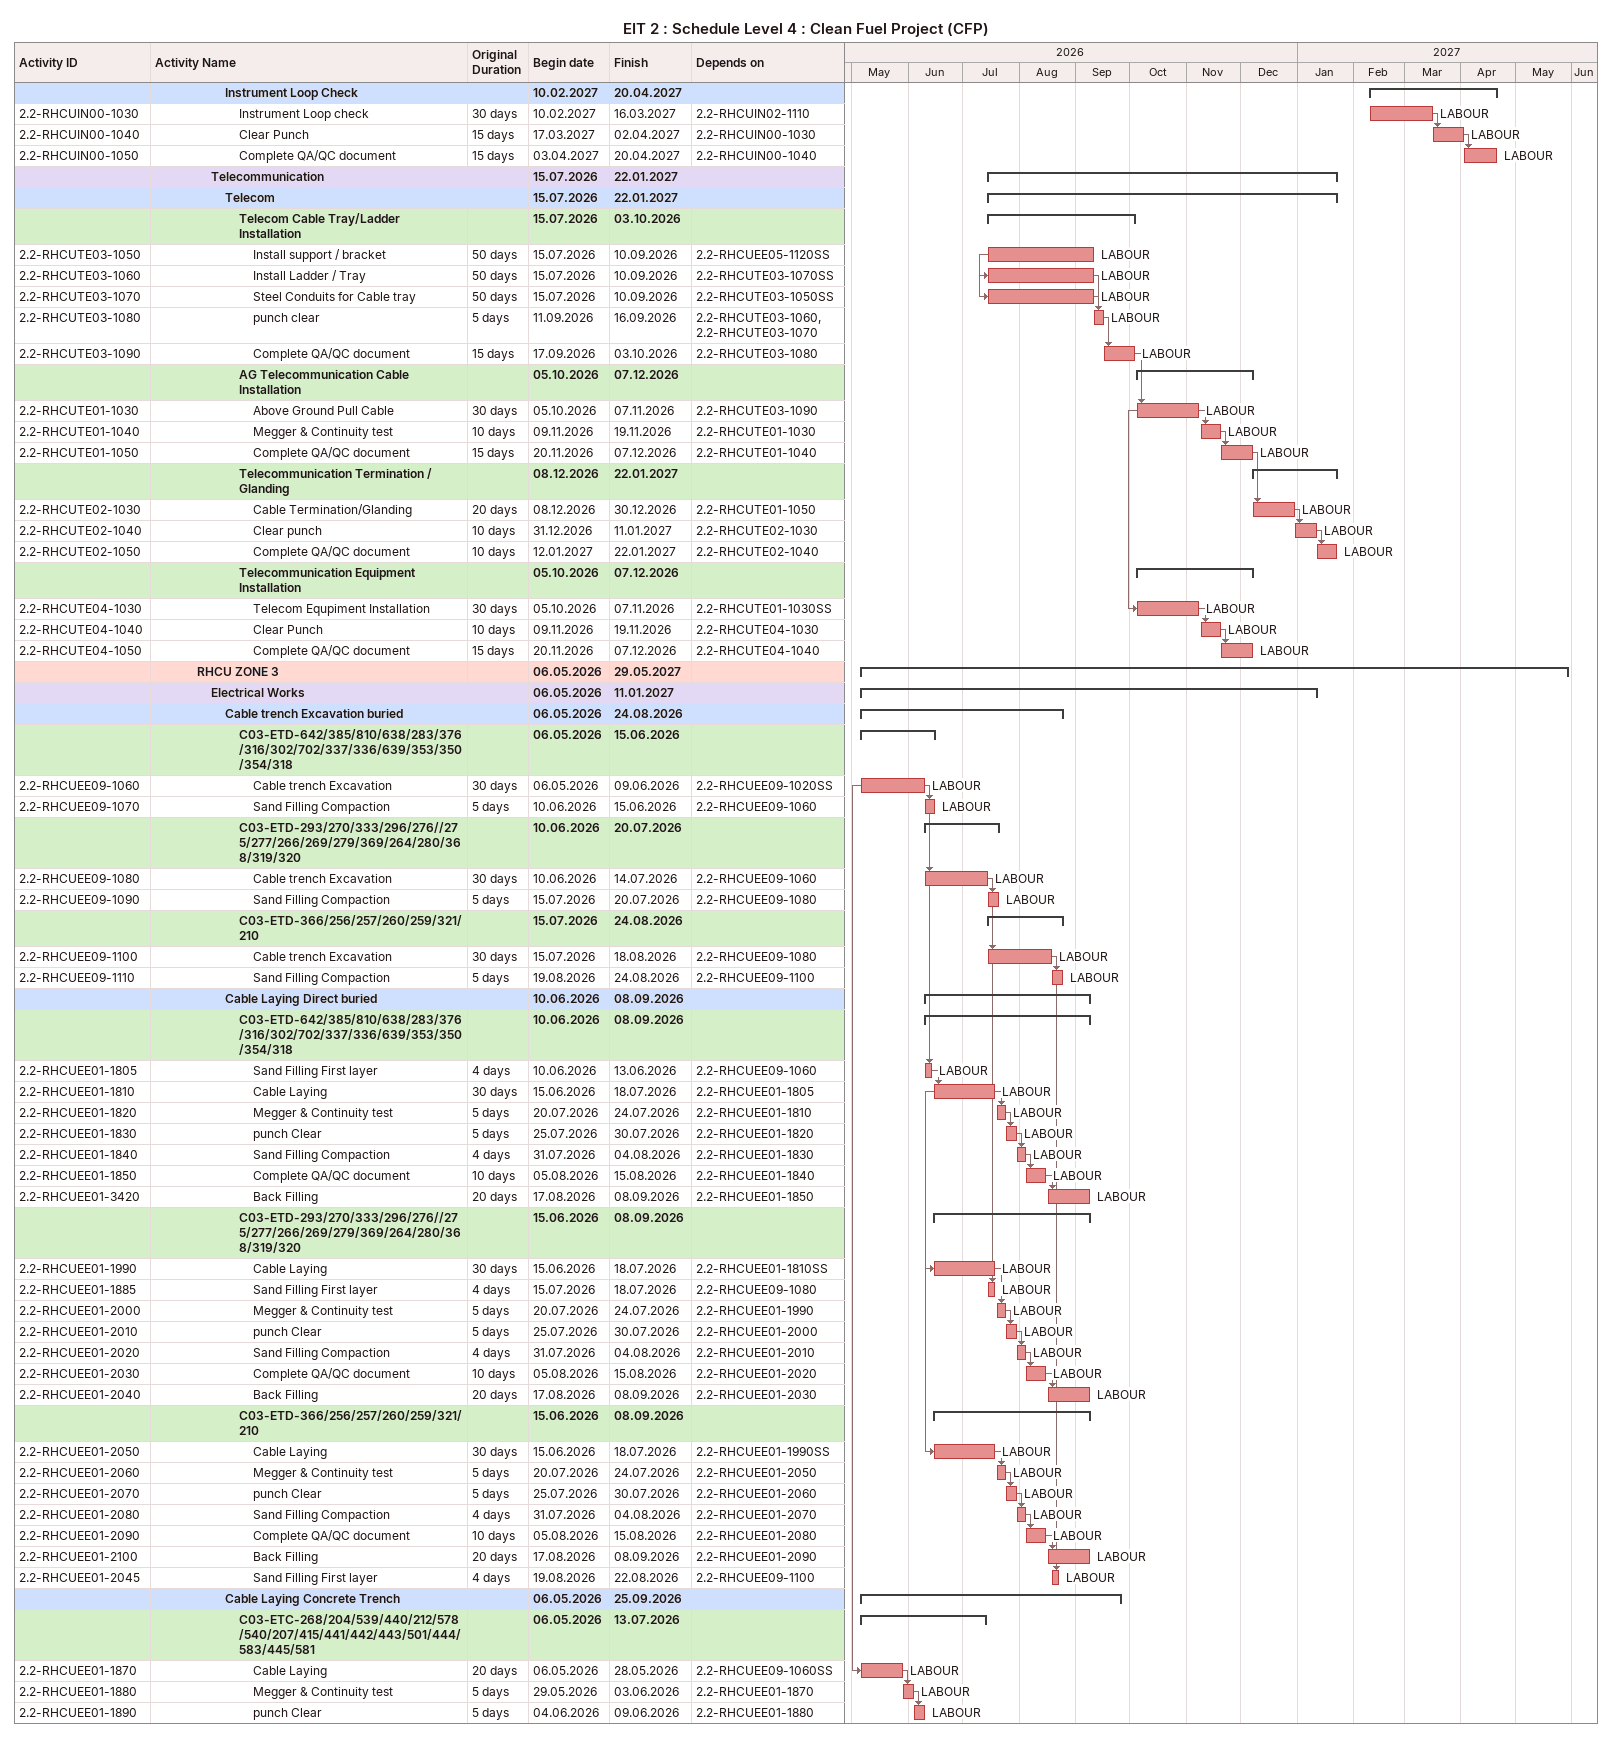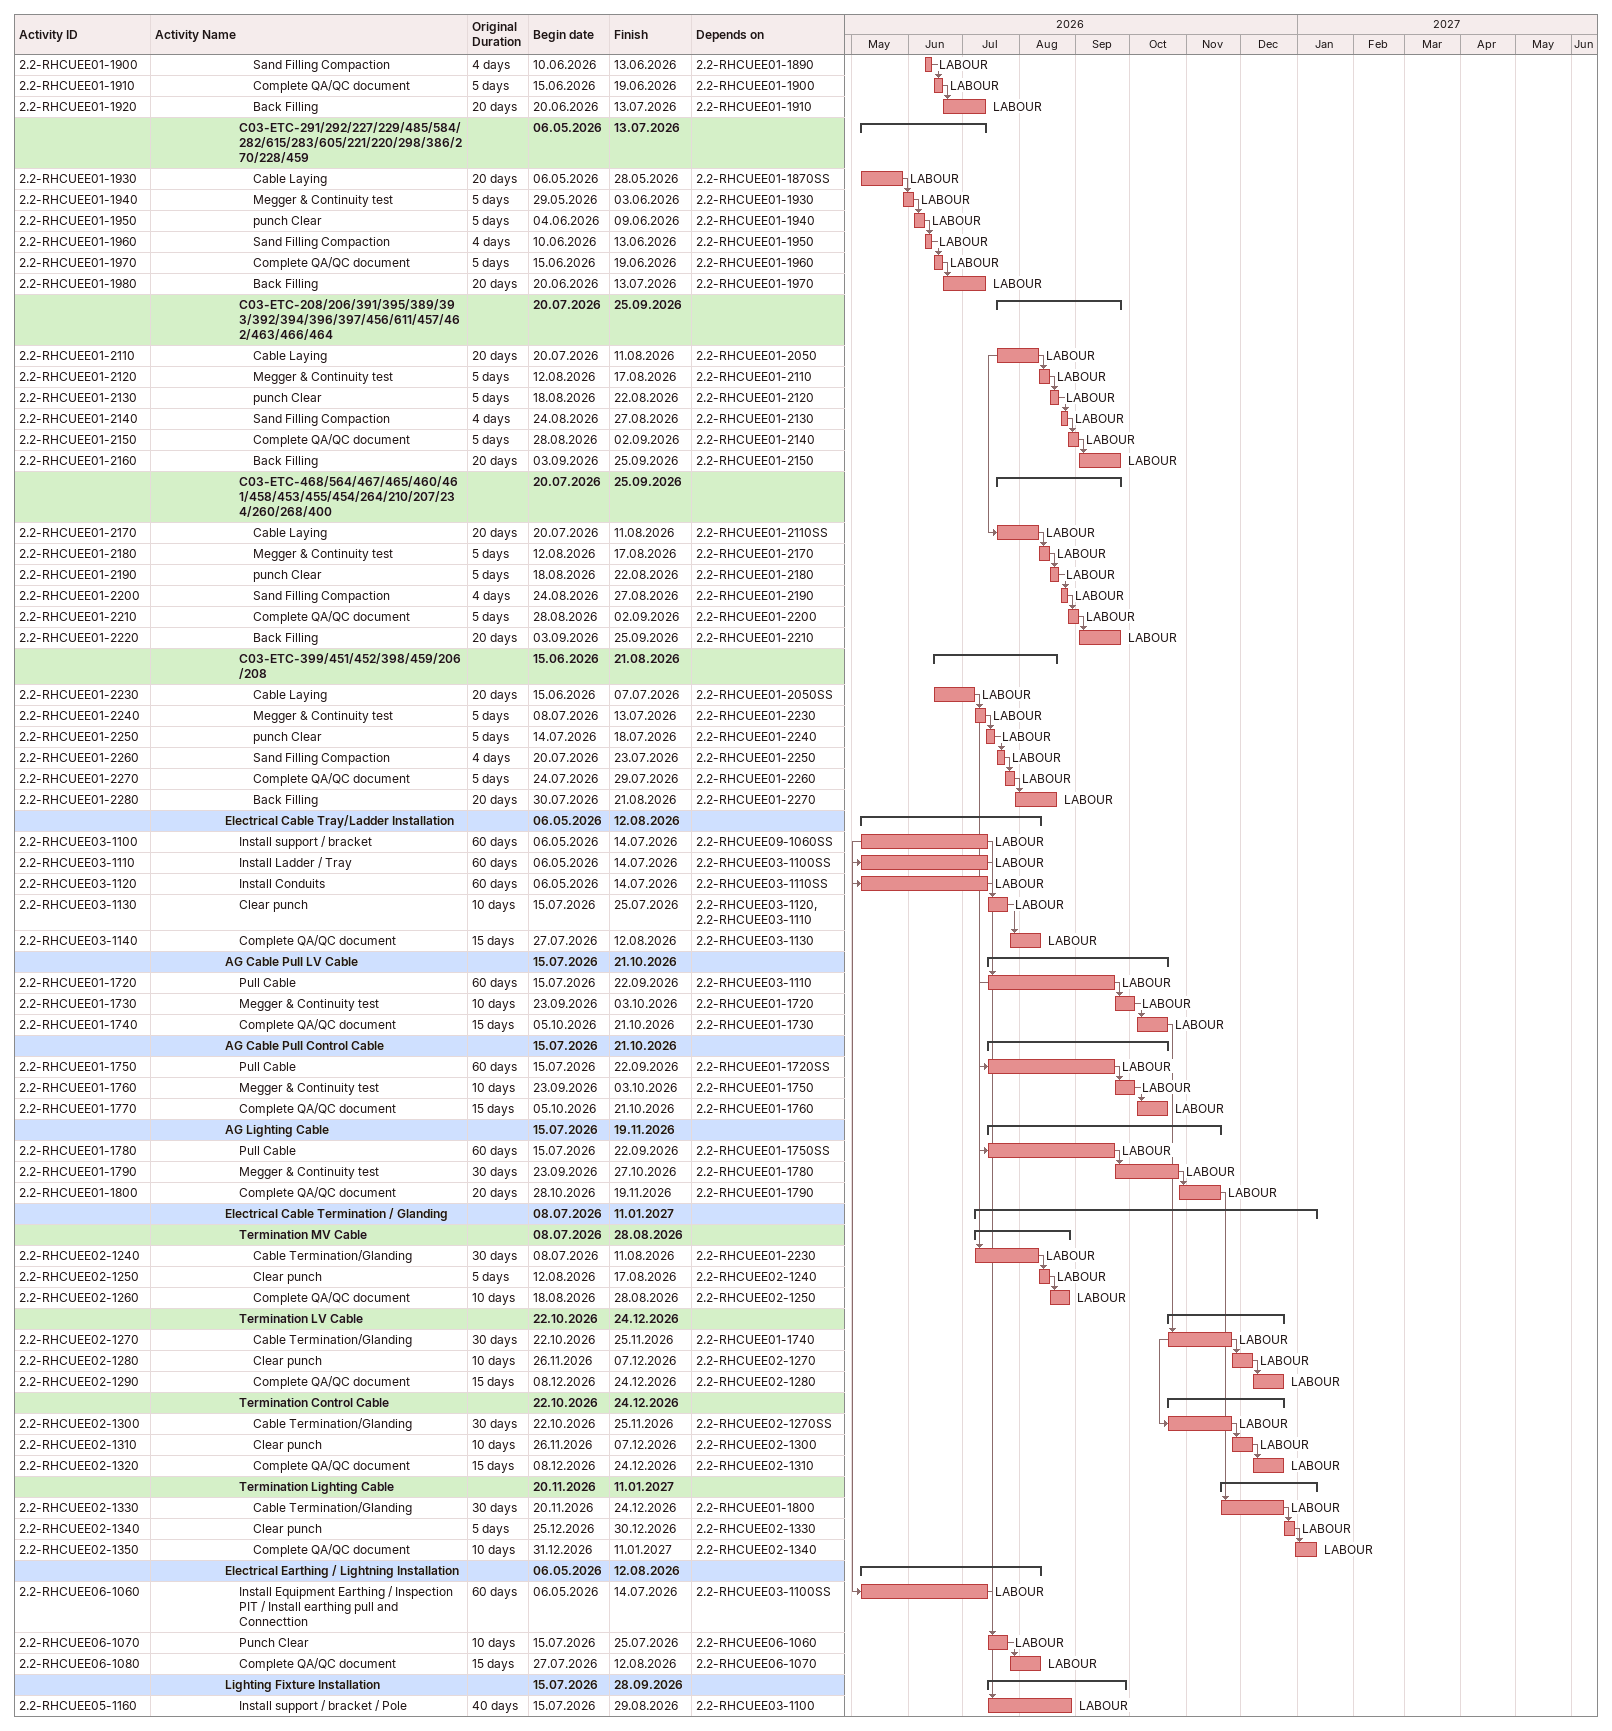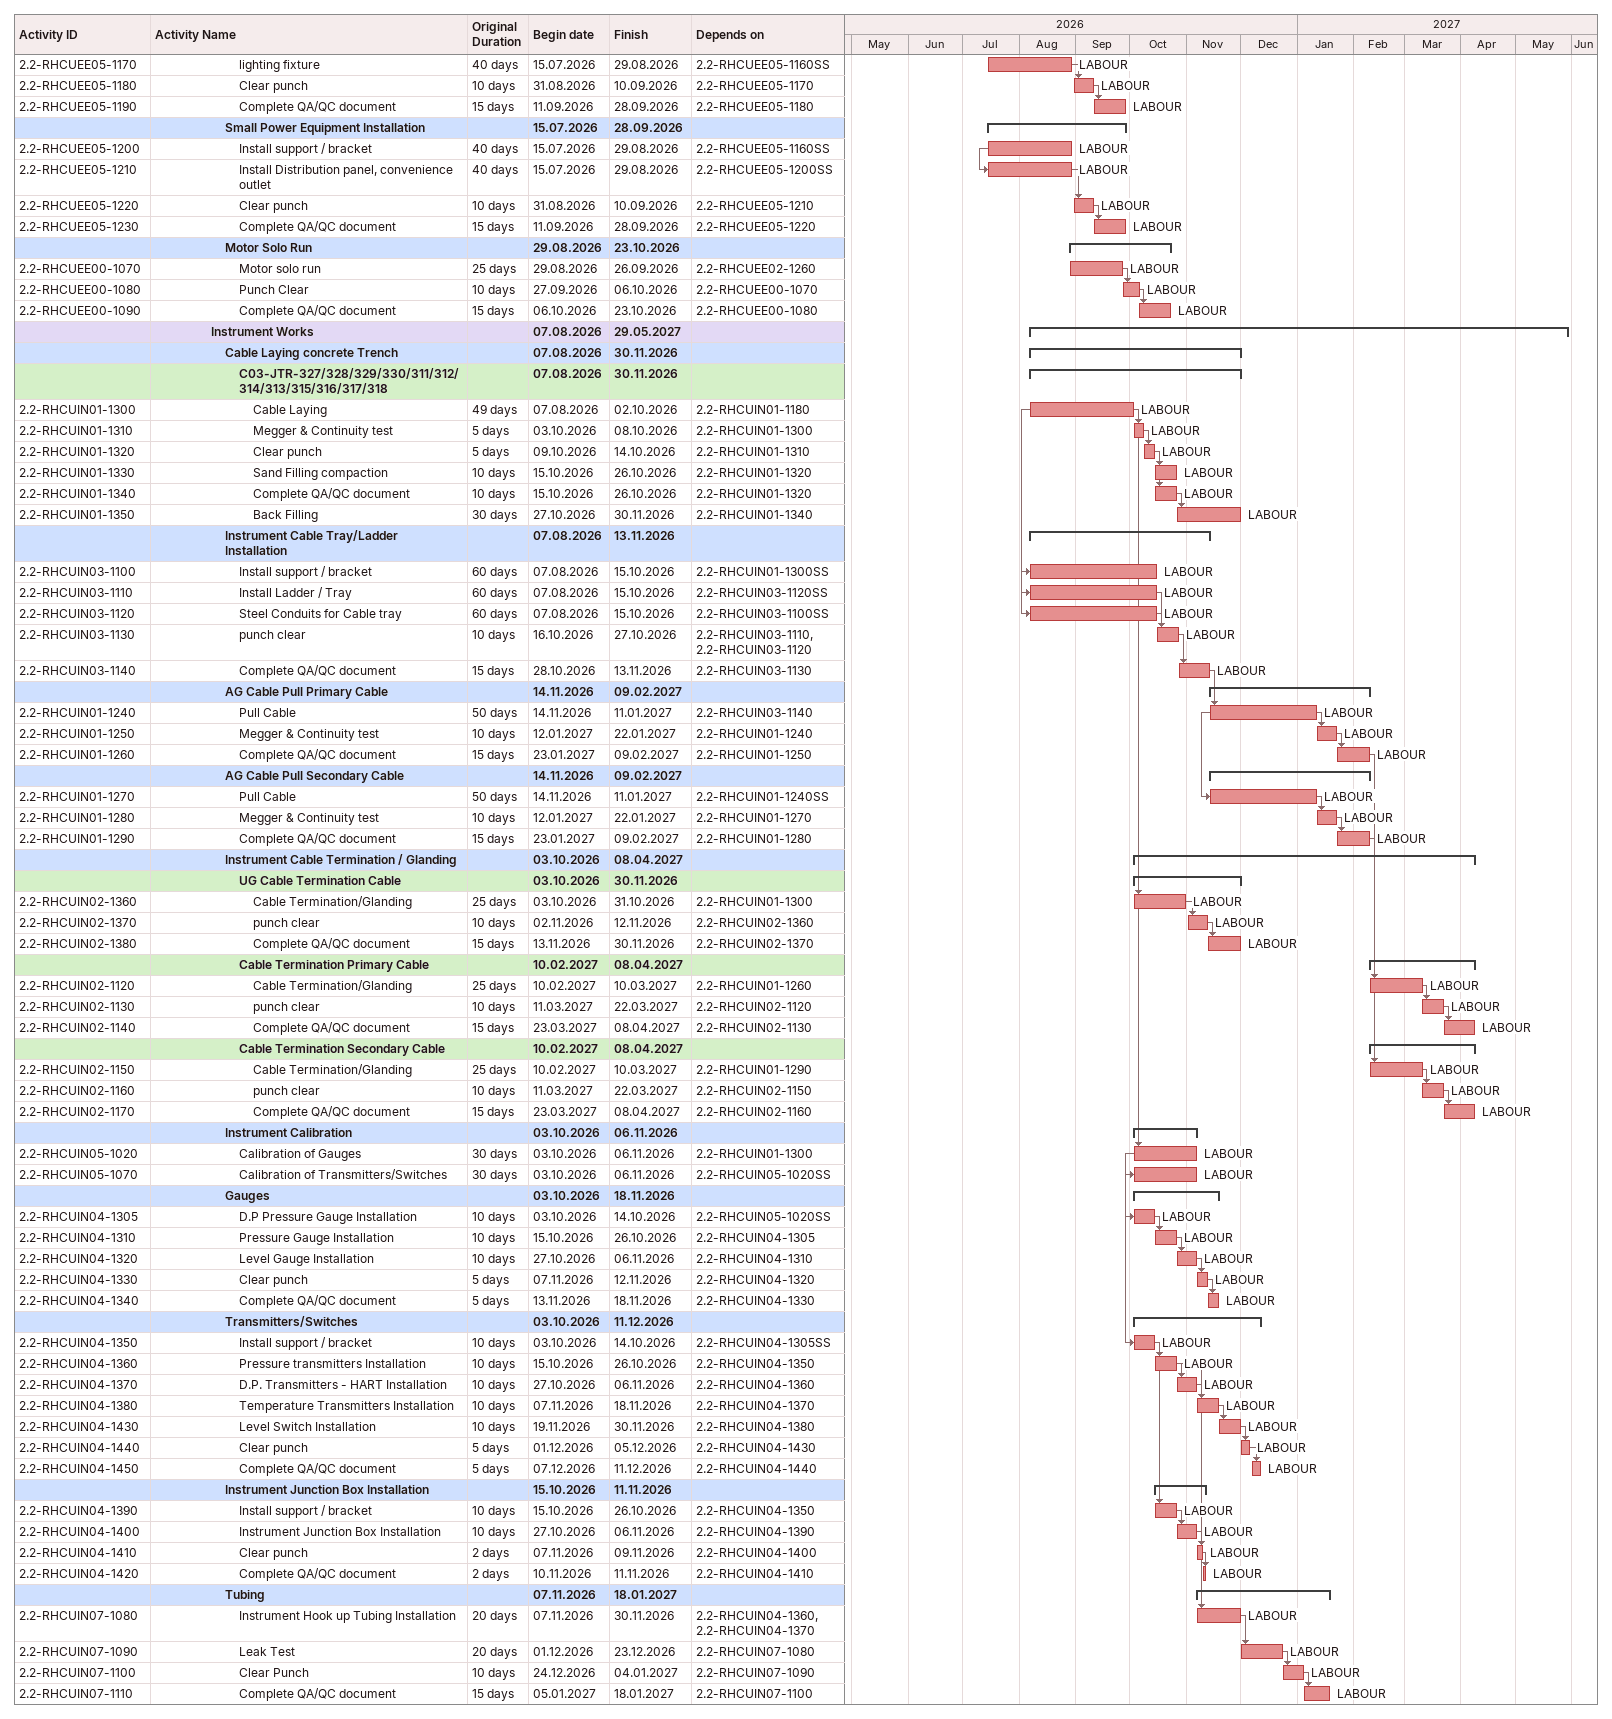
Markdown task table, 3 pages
EIT 2 : Schedule Level 4 : Clean Fuel Project (CFP)

| ID | Level | Task | Original duration | Start | Finish | Predecessors | Resources |
|---|---|---|---|---|---|---|---|
|  | 6 | **Instrument Loop Check** |  | 2027-02-10 | 2027-04-20 |  |  |
| 2.2-RHCUIN00-1030 | 7 | Instrument Loop check | 30d | 2027-02-10 | 2027-03-16 | 2.2-RHCUIN02-1110 | LABOUR |
| 2.2-RHCUIN00-1040 | 7 | Clear Punch | 15d | 2027-03-17 | 2027-04-02 | 2.2-RHCUIN00-1030 | LABOUR |
| 2.2-RHCUIN00-1050 | 7 | Complete QA/QC document | 15d | 2027-04-03 | 2027-04-20 | 2.2-RHCUIN00-1040 | LABOUR |
|  | 5 | **Telecommunication** |  | 2026-07-15 | 2027-01-22 |  |  |
|  | 6 | **Telecom** |  | 2026-07-15 | 2027-01-22 |  |  |
|  | 7 | **Telecom Cable Tray/Ladder Installation** |  | 2026-07-15 | 2026-10-03 |  |  |
| 2.2-RHCUTE03-1050 | 8 | Install support / bracket | 50d | 2026-07-15 | 2026-09-10 | 2.2-RHCUEE05-1120SS | LABOUR |
| 2.2-RHCUTE03-1060 | 8 | Install Ladder / Tray | 50d | 2026-07-15 | 2026-09-10 | 2.2-RHCUTE03-1070SS | LABOUR |
| 2.2-RHCUTE03-1070 | 8 | Steel Conduits for Cable tray | 50d | 2026-07-15 | 2026-09-10 | 2.2-RHCUTE03-1050SS | LABOUR |
| 2.2-RHCUTE03-1080 | 8 | punch clear | 5d | 2026-09-11 | 2026-09-16 | 2.2-RHCUTE03-1060, 2.2-RHCUTE03-1070 | LABOUR |
| 2.2-RHCUTE03-1090 | 8 | Complete QA/QC document | 15d | 2026-09-17 | 2026-10-03 | 2.2-RHCUTE03-1080 | LABOUR |
|  | 7 | **AG Telecommunication Cable Installation** |  | 2026-10-05 | 2026-12-07 |  |  |
| 2.2-RHCUTE01-1030 | 8 | Above Ground Pull Cable | 30d | 2026-10-05 | 2026-11-07 | 2.2-RHCUTE03-1090 | LABOUR |
| 2.2-RHCUTE01-1040 | 8 | Megger & Continuity test | 10d | 2026-11-09 | 2026-11-19 | 2.2-RHCUTE01-1030 | LABOUR |
| 2.2-RHCUTE01-1050 | 8 | Complete QA/QC document | 15d | 2026-11-20 | 2026-12-07 | 2.2-RHCUTE01-1040 | LABOUR |
|  | 7 | **Telecommunication Termination / Glanding** |  | 2026-12-08 | 2027-01-22 |  |  |
| 2.2-RHCUTE02-1030 | 8 | Cable Termination/Glanding | 20d | 2026-12-08 | 2026-12-30 | 2.2-RHCUTE01-1050 | LABOUR |
| 2.2-RHCUTE02-1040 | 8 | Clear punch | 10d | 2026-12-31 | 2027-01-11 | 2.2-RHCUTE02-1030 | LABOUR |
| 2.2-RHCUTE02-1050 | 8 | Complete QA/QC document | 10d | 2027-01-12 | 2027-01-22 | 2.2-RHCUTE02-1040 | LABOUR |
|  | 7 | **Telecommunication Equipment Installation** |  | 2026-10-05 | 2026-12-07 |  |  |
| 2.2-RHCUTE04-1030 | 8 | Telecom Equpiment Installation | 30d | 2026-10-05 | 2026-11-07 | 2.2-RHCUTE01-1030SS | LABOUR |
| 2.2-RHCUTE04-1040 | 8 | Clear Punch | 10d | 2026-11-09 | 2026-11-19 | 2.2-RHCUTE04-1030 | LABOUR |
| 2.2-RHCUTE04-1050 | 8 | Complete QA/QC document | 15d | 2026-11-20 | 2026-12-07 | 2.2-RHCUTE04-1040 | LABOUR |
|  | 4 | **RHCU ZONE 3** |  | 2026-05-06 | 2027-05-29 |  |  |
|  | 5 | **Electrical Works** |  | 2026-05-06 | 2027-01-11 |  |  |
|  | 6 | **Cable trench Excavation buried** |  | 2026-05-06 | 2026-08-24 |  |  |
|  | 7 | **C03-ETD-642/385/810/638/283/376/316/302/702/337/336/639/353/350/354/318** |  | 2026-05-06 | 2026-06-15 |  |  |
| 2.2-RHCUEE09-1060 | 8 | Cable trench Excavation | 30d | 2026-05-06 | 2026-06-09 | 2.2-RHCUEE09-1020SS | LABOUR |
| 2.2-RHCUEE09-1070 | 8 | Sand Filling Compaction | 5d | 2026-06-10 | 2026-06-15 | 2.2-RHCUEE09-1060 | LABOUR |
|  | 7 | **C03-ETD-293/270/333/296/276//275/277/266/269/279/369/264/280/368/319/320** |  | 2026-06-10 | 2026-07-20 |  |  |
| 2.2-RHCUEE09-1080 | 8 | Cable trench Excavation | 30d | 2026-06-10 | 2026-07-14 | 2.2-RHCUEE09-1060 | LABOUR |
| 2.2-RHCUEE09-1090 | 8 | Sand Filling Compaction | 5d | 2026-07-15 | 2026-07-20 | 2.2-RHCUEE09-1080 | LABOUR |
|  | 7 | **C03-ETD-366/256/257/260/259/321/210** |  | 2026-07-15 | 2026-08-24 |  |  |
| 2.2-RHCUEE09-1100 | 8 | Cable trench Excavation | 30d | 2026-07-15 | 2026-08-18 | 2.2-RHCUEE09-1080 | LABOUR |
| 2.2-RHCUEE09-1110 | 8 | Sand Filling Compaction | 5d | 2026-08-19 | 2026-08-24 | 2.2-RHCUEE09-1100 | LABOUR |
|  | 6 | **Cable Laying Direct buried** |  | 2026-06-10 | 2026-09-08 |  |  |
|  | 7 | **C03-ETD-642/385/810/638/283/376/316/302/702/337/336/639/353/350/354/318** |  | 2026-06-10 | 2026-09-08 |  |  |
| 2.2-RHCUEE01-1805 | 8 | Sand Filling First layer | 4d | 2026-06-10 | 2026-06-13 | 2.2-RHCUEE09-1060 | LABOUR |
| 2.2-RHCUEE01-1810 | 8 | Cable Laying | 30d | 2026-06-15 | 2026-07-18 | 2.2-RHCUEE01-1805 | LABOUR |
| 2.2-RHCUEE01-1820 | 8 | Megger & Continuity test | 5d | 2026-07-20 | 2026-07-24 | 2.2-RHCUEE01-1810 | LABOUR |
| 2.2-RHCUEE01-1830 | 8 | punch Clear | 5d | 2026-07-25 | 2026-07-30 | 2.2-RHCUEE01-1820 | LABOUR |
| 2.2-RHCUEE01-1840 | 8 | Sand Filling Compaction | 4d | 2026-07-31 | 2026-08-04 | 2.2-RHCUEE01-1830 | LABOUR |
| 2.2-RHCUEE01-1850 | 8 | Complete QA/QC document | 10d | 2026-08-05 | 2026-08-15 | 2.2-RHCUEE01-1840 | LABOUR |
| 2.2-RHCUEE01-3420 | 8 | Back Filling | 20d | 2026-08-17 | 2026-09-08 | 2.2-RHCUEE01-1850 | LABOUR |
|  | 7 | **C03-ETD-293/270/333/296/276//275/277/266/269/279/369/264/280/368/319/320** |  | 2026-06-15 | 2026-09-08 |  |  |
| 2.2-RHCUEE01-1990 | 8 | Cable Laying | 30d | 2026-06-15 | 2026-07-18 | 2.2-RHCUEE01-1810SS | LABOUR |
| 2.2-RHCUEE01-1885 | 8 | Sand Filling First layer | 4d | 2026-07-15 | 2026-07-18 | 2.2-RHCUEE09-1080 | LABOUR |
| 2.2-RHCUEE01-2000 | 8 | Megger & Continuity test | 5d | 2026-07-20 | 2026-07-24 | 2.2-RHCUEE01-1990 | LABOUR |
| 2.2-RHCUEE01-2010 | 8 | punch Clear | 5d | 2026-07-25 | 2026-07-30 | 2.2-RHCUEE01-2000 | LABOUR |
| 2.2-RHCUEE01-2020 | 8 | Sand Filling Compaction | 4d | 2026-07-31 | 2026-08-04 | 2.2-RHCUEE01-2010 | LABOUR |
| 2.2-RHCUEE01-2030 | 8 | Complete QA/QC document | 10d | 2026-08-05 | 2026-08-15 | 2.2-RHCUEE01-2020 | LABOUR |
| 2.2-RHCUEE01-2040 | 8 | Back Filling | 20d | 2026-08-17 | 2026-09-08 | 2.2-RHCUEE01-2030 | LABOUR |
|  | 7 | **C03-ETD-366/256/257/260/259/321/210** |  | 2026-06-15 | 2026-09-08 |  |  |
| 2.2-RHCUEE01-2050 | 8 | Cable Laying | 30d | 2026-06-15 | 2026-07-18 | 2.2-RHCUEE01-1990SS | LABOUR |
| 2.2-RHCUEE01-2060 | 8 | Megger & Continuity test | 5d | 2026-07-20 | 2026-07-24 | 2.2-RHCUEE01-2050 | LABOUR |
| 2.2-RHCUEE01-2070 | 8 | punch Clear | 5d | 2026-07-25 | 2026-07-30 | 2.2-RHCUEE01-2060 | LABOUR |
| 2.2-RHCUEE01-2080 | 8 | Sand Filling Compaction | 4d | 2026-07-31 | 2026-08-04 | 2.2-RHCUEE01-2070 | LABOUR |
| 2.2-RHCUEE01-2090 | 8 | Complete QA/QC document | 10d | 2026-08-05 | 2026-08-15 | 2.2-RHCUEE01-2080 | LABOUR |
| 2.2-RHCUEE01-2100 | 8 | Back Filling | 20d | 2026-08-17 | 2026-09-08 | 2.2-RHCUEE01-2090 | LABOUR |
| 2.2-RHCUEE01-2045 | 8 | Sand Filling First layer | 4d | 2026-08-19 | 2026-08-22 | 2.2-RHCUEE09-1100 | LABOUR |
|  | 6 | **Cable Laying Concrete Trench** |  | 2026-05-06 | 2026-09-25 |  |  |
|  | 7 | **C03-ETC-268/204/539/440/212/578/540/207/415/441/442/443/501/444/583/445/581** |  | 2026-05-06 | 2026-07-13 |  |  |
| 2.2-RHCUEE01-1870 | 8 | Cable Laying | 20d | 2026-05-06 | 2026-05-28 | 2.2-RHCUEE09-1060SS | LABOUR |
| 2.2-RHCUEE01-1880 | 8 | Megger & Continuity test | 5d | 2026-05-29 | 2026-06-03 | 2.2-RHCUEE01-1870 | LABOUR |
| 2.2-RHCUEE01-1890 | 8 | punch Clear | 5d | 2026-06-04 | 2026-06-09 | 2.2-RHCUEE01-1880 | LABOUR |
| 2.2-RHCUEE01-1900 | 8 | Sand Filling Compaction | 4d | 2026-06-10 | 2026-06-13 | 2.2-RHCUEE01-1890 | LABOUR |
| 2.2-RHCUEE01-1910 | 8 | Complete QA/QC document | 5d | 2026-06-15 | 2026-06-19 | 2.2-RHCUEE01-1900 | LABOUR |
| 2.2-RHCUEE01-1920 | 8 | Back Filling | 20d | 2026-06-20 | 2026-07-13 | 2.2-RHCUEE01-1910 | LABOUR |
|  | 7 | **C03-ETC-291/292/227/229/485/584/282/615/283/605/221/220/298/386/270/228/459** |  | 2026-05-06 | 2026-07-13 |  |  |
| 2.2-RHCUEE01-1930 | 8 | Cable Laying | 20d | 2026-05-06 | 2026-05-28 | 2.2-RHCUEE01-1870SS | LABOUR |
| 2.2-RHCUEE01-1940 | 8 | Megger & Continuity test | 5d | 2026-05-29 | 2026-06-03 | 2.2-RHCUEE01-1930 | LABOUR |
| 2.2-RHCUEE01-1950 | 8 | punch Clear | 5d | 2026-06-04 | 2026-06-09 | 2.2-RHCUEE01-1940 | LABOUR |
| 2.2-RHCUEE01-1960 | 8 | Sand Filling Compaction | 4d | 2026-06-10 | 2026-06-13 | 2.2-RHCUEE01-1950 | LABOUR |
| 2.2-RHCUEE01-1970 | 8 | Complete QA/QC document | 5d | 2026-06-15 | 2026-06-19 | 2.2-RHCUEE01-1960 | LABOUR |
| 2.2-RHCUEE01-1980 | 8 | Back Filling | 20d | 2026-06-20 | 2026-07-13 | 2.2-RHCUEE01-1970 | LABOUR |
|  | 7 | **C03-ETC-208/206/391/395/389/393/392/394/396/397/456/611/457/462/463/466/464** |  | 2026-07-20 | 2026-09-25 |  |  |
| 2.2-RHCUEE01-2110 | 8 | Cable Laying | 20d | 2026-07-20 | 2026-08-11 | 2.2-RHCUEE01-2050 | LABOUR |
| 2.2-RHCUEE01-2120 | 8 | Megger & Continuity test | 5d | 2026-08-12 | 2026-08-17 | 2.2-RHCUEE01-2110 | LABOUR |
| 2.2-RHCUEE01-2130 | 8 | punch Clear | 5d | 2026-08-18 | 2026-08-22 | 2.2-RHCUEE01-2120 | LABOUR |
| 2.2-RHCUEE01-2140 | 8 | Sand Filling Compaction | 4d | 2026-08-24 | 2026-08-27 | 2.2-RHCUEE01-2130 | LABOUR |
| 2.2-RHCUEE01-2150 | 8 | Complete QA/QC document | 5d | 2026-08-28 | 2026-09-02 | 2.2-RHCUEE01-2140 | LABOUR |
| 2.2-RHCUEE01-2160 | 8 | Back Filling | 20d | 2026-09-03 | 2026-09-25 | 2.2-RHCUEE01-2150 | LABOUR |
|  | 7 | **C03-ETC-468/564/467/465/460/461/458/453/455/454/264/210/207/234/260/268/400** |  | 2026-07-20 | 2026-09-25 |  |  |
| 2.2-RHCUEE01-2170 | 8 | Cable Laying | 20d | 2026-07-20 | 2026-08-11 | 2.2-RHCUEE01-2110SS | LABOUR |
| 2.2-RHCUEE01-2180 | 8 | Megger & Continuity test | 5d | 2026-08-12 | 2026-08-17 | 2.2-RHCUEE01-2170 | LABOUR |
| 2.2-RHCUEE01-2190 | 8 | punch Clear | 5d | 2026-08-18 | 2026-08-22 | 2.2-RHCUEE01-2180 | LABOUR |
| 2.2-RHCUEE01-2200 | 8 | Sand Filling Compaction | 4d | 2026-08-24 | 2026-08-27 | 2.2-RHCUEE01-2190 | LABOUR |
| 2.2-RHCUEE01-2210 | 8 | Complete QA/QC document | 5d | 2026-08-28 | 2026-09-02 | 2.2-RHCUEE01-2200 | LABOUR |
| 2.2-RHCUEE01-2220 | 8 | Back Filling | 20d | 2026-09-03 | 2026-09-25 | 2.2-RHCUEE01-2210 | LABOUR |
|  | 7 | **C03-ETC-399/451/452/398/459/206/208** |  | 2026-06-15 | 2026-08-21 |  |  |
| 2.2-RHCUEE01-2230 | 8 | Cable Laying | 20d | 2026-06-15 | 2026-07-07 | 2.2-RHCUEE01-2050SS | LABOUR |
| 2.2-RHCUEE01-2240 | 8 | Megger & Continuity test | 5d | 2026-07-08 | 2026-07-13 | 2.2-RHCUEE01-2230 | LABOUR |
| 2.2-RHCUEE01-2250 | 8 | punch Clear | 5d | 2026-07-14 | 2026-07-18 | 2.2-RHCUEE01-2240 | LABOUR |
| 2.2-RHCUEE01-2260 | 8 | Sand Filling Compaction | 4d | 2026-07-20 | 2026-07-23 | 2.2-RHCUEE01-2250 | LABOUR |
| 2.2-RHCUEE01-2270 | 8 | Complete QA/QC document | 5d | 2026-07-24 | 2026-07-29 | 2.2-RHCUEE01-2260 | LABOUR |
| 2.2-RHCUEE01-2280 | 8 | Back Filling | 20d | 2026-07-30 | 2026-08-21 | 2.2-RHCUEE01-2270 | LABOUR |
|  | 6 | **Electrical Cable Tray/Ladder Installation** |  | 2026-05-06 | 2026-08-12 |  |  |
| 2.2-RHCUEE03-1100 | 7 | Install support / bracket | 60d | 2026-05-06 | 2026-07-14 | 2.2-RHCUEE09-1060SS | LABOUR |
| 2.2-RHCUEE03-1110 | 7 | Install Ladder / Tray | 60d | 2026-05-06 | 2026-07-14 | 2.2-RHCUEE03-1100SS | LABOUR |
| 2.2-RHCUEE03-1120 | 7 | Install Conduits | 60d | 2026-05-06 | 2026-07-14 | 2.2-RHCUEE03-1110SS | LABOUR |
| 2.2-RHCUEE03-1130 | 7 | Clear punch | 10d | 2026-07-15 | 2026-07-25 | 2.2-RHCUEE03-1120, 2.2-RHCUEE03-1110 | LABOUR |
| 2.2-RHCUEE03-1140 | 7 | Complete QA/QC document | 15d | 2026-07-27 | 2026-08-12 | 2.2-RHCUEE03-1130 | LABOUR |
|  | 6 | **AG Cable Pull LV Cable** |  | 2026-07-15 | 2026-10-21 |  |  |
| 2.2-RHCUEE01-1720 | 7 | Pull Cable | 60d | 2026-07-15 | 2026-09-22 | 2.2-RHCUEE03-1110 | LABOUR |
| 2.2-RHCUEE01-1730 | 7 | Megger & Continuity test | 10d | 2026-09-23 | 2026-10-03 | 2.2-RHCUEE01-1720 | LABOUR |
| 2.2-RHCUEE01-1740 | 7 | Complete QA/QC document | 15d | 2026-10-05 | 2026-10-21 | 2.2-RHCUEE01-1730 | LABOUR |
|  | 6 | **AG Cable Pull Control Cable** |  | 2026-07-15 | 2026-10-21 |  |  |
| 2.2-RHCUEE01-1750 | 7 | Pull Cable | 60d | 2026-07-15 | 2026-09-22 | 2.2-RHCUEE01-1720SS | LABOUR |
| 2.2-RHCUEE01-1760 | 7 | Megger & Continuity test | 10d | 2026-09-23 | 2026-10-03 | 2.2-RHCUEE01-1750 | LABOUR |
| 2.2-RHCUEE01-1770 | 7 | Complete QA/QC document | 15d | 2026-10-05 | 2026-10-21 | 2.2-RHCUEE01-1760 | LABOUR |
|  | 6 | **AG Lighting Cable** |  | 2026-07-15 | 2026-11-19 |  |  |
| 2.2-RHCUEE01-1780 | 7 | Pull Cable | 60d | 2026-07-15 | 2026-09-22 | 2.2-RHCUEE01-1750SS | LABOUR |
| 2.2-RHCUEE01-1790 | 7 | Megger & Continuity test | 30d | 2026-09-23 | 2026-10-27 | 2.2-RHCUEE01-1780 | LABOUR |
| 2.2-RHCUEE01-1800 | 7 | Complete QA/QC document | 20d | 2026-10-28 | 2026-11-19 | 2.2-RHCUEE01-1790 | LABOUR |
|  | 6 | **Electrical Cable Termination / Glanding** |  | 2026-07-08 | 2027-01-11 |  |  |
|  | 7 | **Termination MV Cable** |  | 2026-07-08 | 2026-08-28 |  |  |
| 2.2-RHCUEE02-1240 | 8 | Cable Termination/Glanding | 30d | 2026-07-08 | 2026-08-11 | 2.2-RHCUEE01-2230 | LABOUR |
| 2.2-RHCUEE02-1250 | 8 | Clear punch | 5d | 2026-08-12 | 2026-08-17 | 2.2-RHCUEE02-1240 | LABOUR |
| 2.2-RHCUEE02-1260 | 8 | Complete QA/QC document | 10d | 2026-08-18 | 2026-08-28 | 2.2-RHCUEE02-1250 | LABOUR |
|  | 7 | **Termination LV Cable** |  | 2026-10-22 | 2026-12-24 |  |  |
| 2.2-RHCUEE02-1270 | 8 | Cable Termination/Glanding | 30d | 2026-10-22 | 2026-11-25 | 2.2-RHCUEE01-1740 | LABOUR |
| 2.2-RHCUEE02-1280 | 8 | Clear punch | 10d | 2026-11-26 | 2026-12-07 | 2.2-RHCUEE02-1270 | LABOUR |
| 2.2-RHCUEE02-1290 | 8 | Complete QA/QC document | 15d | 2026-12-08 | 2026-12-24 | 2.2-RHCUEE02-1280 | LABOUR |
|  | 7 | **Termination Control Cable** |  | 2026-10-22 | 2026-12-24 |  |  |
| 2.2-RHCUEE02-1300 | 8 | Cable Termination/Glanding | 30d | 2026-10-22 | 2026-11-25 | 2.2-RHCUEE02-1270SS | LABOUR |
| 2.2-RHCUEE02-1310 | 8 | Clear punch | 10d | 2026-11-26 | 2026-12-07 | 2.2-RHCUEE02-1300 | LABOUR |
| 2.2-RHCUEE02-1320 | 8 | Complete QA/QC document | 15d | 2026-12-08 | 2026-12-24 | 2.2-RHCUEE02-1310 | LABOUR |
|  | 7 | **Termination Lighting Cable** |  | 2026-11-20 | 2027-01-11 |  |  |
| 2.2-RHCUEE02-1330 | 8 | Cable Termination/Glanding | 30d | 2026-11-20 | 2026-12-24 | 2.2-RHCUEE01-1800 | LABOUR |
| 2.2-RHCUEE02-1340 | 8 | Clear punch | 5d | 2026-12-25 | 2026-12-30 | 2.2-RHCUEE02-1330 | LABOUR |
| 2.2-RHCUEE02-1350 | 8 | Complete QA/QC document | 10d | 2026-12-31 | 2027-01-11 | 2.2-RHCUEE02-1340 | LABOUR |
|  | 6 | **Electrical Earthing / Lightning Installation** |  | 2026-05-06 | 2026-08-12 |  |  |
| 2.2-RHCUEE06-1060 | 7 | Install Equipment Earthing / Inspection PIT / Install earthing pull and Connecttion | 60d | 2026-05-06 | 2026-07-14 | 2.2-RHCUEE03-1100SS | LABOUR |
| 2.2-RHCUEE06-1070 | 7 | Punch Clear | 10d | 2026-07-15 | 2026-07-25 | 2.2-RHCUEE06-1060 | LABOUR |
| 2.2-RHCUEE06-1080 | 7 | Complete QA/QC document | 15d | 2026-07-27 | 2026-08-12 | 2.2-RHCUEE06-1070 | LABOUR |
|  | 6 | **Lighting Fixture Installation** |  | 2026-07-15 | 2026-09-28 |  |  |
| 2.2-RHCUEE05-1160 | 7 | Install support / bracket / Pole | 40d | 2026-07-15 | 2026-08-29 | 2.2-RHCUEE03-1100 | LABOUR |
| 2.2-RHCUEE05-1170 | 7 | lighting fixture | 40d | 2026-07-15 | 2026-08-29 | 2.2-RHCUEE05-1160SS | LABOUR |
| 2.2-RHCUEE05-1180 | 7 | Clear punch | 10d | 2026-08-31 | 2026-09-10 | 2.2-RHCUEE05-1170 | LABOUR |
| 2.2-RHCUEE05-1190 | 7 | Complete QA/QC document | 15d | 2026-09-11 | 2026-09-28 | 2.2-RHCUEE05-1180 | LABOUR |
|  | 6 | **Small Power Equipment Installation** |  | 2026-07-15 | 2026-09-28 |  |  |
| 2.2-RHCUEE05-1200 | 7 | Install support / bracket | 40d | 2026-07-15 | 2026-08-29 | 2.2-RHCUEE05-1160SS | LABOUR |
| 2.2-RHCUEE05-1210 | 7 | Install Distribution panel, convenience outlet | 40d | 2026-07-15 | 2026-08-29 | 2.2-RHCUEE05-1200SS | LABOUR |
| 2.2-RHCUEE05-1220 | 7 | Clear punch | 10d | 2026-08-31 | 2026-09-10 | 2.2-RHCUEE05-1210 | LABOUR |
| 2.2-RHCUEE05-1230 | 7 | Complete QA/QC document | 15d | 2026-09-11 | 2026-09-28 | 2.2-RHCUEE05-1220 | LABOUR |
|  | 6 | **Motor Solo Run** |  | 2026-08-29 | 2026-10-23 |  |  |
| 2.2-RHCUEE00-1070 | 7 | Motor solo run | 25d | 2026-08-29 | 2026-09-26 | 2.2-RHCUEE02-1260 | LABOUR |
| 2.2-RHCUEE00-1080 | 7 | Punch Clear | 10d | 2026-09-27 | 2026-10-06 | 2.2-RHCUEE00-1070 | LABOUR |
| 2.2-RHCUEE00-1090 | 7 | Complete QA/QC document | 15d | 2026-10-06 | 2026-10-23 | 2.2-RHCUEE00-1080 | LABOUR |
|  | 5 | **Instrument Works** |  | 2026-08-07 | 2027-05-29 |  |  |
|  | 6 | **Cable Laying concrete Trench** |  | 2026-08-07 | 2026-11-30 |  |  |
|  | 7 | **C03-JTR-327/328/329/330/311/312/314/313/315/316/317/318** |  | 2026-08-07 | 2026-11-30 |  |  |
| 2.2-RHCUIN01-1300 | 8 | Cable Laying | 49d | 2026-08-07 | 2026-10-02 | 2.2-RHCUIN01-1180 | LABOUR |
| 2.2-RHCUIN01-1310 | 8 | Megger & Continuity test | 5d | 2026-10-03 | 2026-10-08 | 2.2-RHCUIN01-1300 | LABOUR |
| 2.2-RHCUIN01-1320 | 8 | Clear punch | 5d | 2026-10-09 | 2026-10-14 | 2.2-RHCUIN01-1310 | LABOUR |
| 2.2-RHCUIN01-1330 | 8 | Sand Filling compaction | 10d | 2026-10-15 | 2026-10-26 | 2.2-RHCUIN01-1320 | LABOUR |
| 2.2-RHCUIN01-1340 | 8 | Complete QA/QC document | 10d | 2026-10-15 | 2026-10-26 | 2.2-RHCUIN01-1320 | LABOUR |
| 2.2-RHCUIN01-1350 | 8 | Back Filling | 30d | 2026-10-27 | 2026-11-30 | 2.2-RHCUIN01-1340 | LABOUR |
|  | 6 | **Instrument Cable Tray/Ladder Installation** |  | 2026-08-07 | 2026-11-13 |  |  |
| 2.2-RHCUIN03-1100 | 7 | Install support / bracket | 60d | 2026-08-07 | 2026-10-15 | 2.2-RHCUIN01-1300SS | LABOUR |
| 2.2-RHCUIN03-1110 | 7 | Install Ladder / Tray | 60d | 2026-08-07 | 2026-10-15 | 2.2-RHCUIN03-1120SS | LABOUR |
| 2.2-RHCUIN03-1120 | 7 | Steel Conduits for Cable tray | 60d | 2026-08-07 | 2026-10-15 | 2.2-RHCUIN03-1100SS | LABOUR |
| 2.2-RHCUIN03-1130 | 7 | punch clear | 10d | 2026-10-16 | 2026-10-27 | 2.2-RHCUIN03-1110, 2.2-RHCUIN03-1120 | LABOUR |
| 2.2-RHCUIN03-1140 | 7 | Complete QA/QC document | 15d | 2026-10-28 | 2026-11-13 | 2.2-RHCUIN03-1130 | LABOUR |
|  | 6 | **AG Cable Pull Primary Cable** |  | 2026-11-14 | 2027-02-09 |  |  |
| 2.2-RHCUIN01-1240 | 7 | Pull Cable | 50d | 2026-11-14 | 2027-01-11 | 2.2-RHCUIN03-1140 | LABOUR |
| 2.2-RHCUIN01-1250 | 7 | Megger & Continuity test | 10d | 2027-01-12 | 2027-01-22 | 2.2-RHCUIN01-1240 | LABOUR |
| 2.2-RHCUIN01-1260 | 7 | Complete QA/QC document | 15d | 2027-01-23 | 2027-02-09 | 2.2-RHCUIN01-1250 | LABOUR |
|  | 6 | **AG Cable Pull Secondary Cable** |  | 2026-11-14 | 2027-02-09 |  |  |
| 2.2-RHCUIN01-1270 | 7 | Pull Cable | 50d | 2026-11-14 | 2027-01-11 | 2.2-RHCUIN01-1240SS | LABOUR |
| 2.2-RHCUIN01-1280 | 7 | Megger & Continuity test | 10d | 2027-01-12 | 2027-01-22 | 2.2-RHCUIN01-1270 | LABOUR |
| 2.2-RHCUIN01-1290 | 7 | Complete QA/QC document | 15d | 2027-01-23 | 2027-02-09 | 2.2-RHCUIN01-1280 | LABOUR |
|  | 6 | **Instrument Cable Termination / Glanding** |  | 2026-10-03 | 2027-04-08 |  |  |
|  | 7 | **UG Cable Termination Cable** |  | 2026-10-03 | 2026-11-30 |  |  |
| 2.2-RHCUIN02-1360 | 8 | Cable Termination/Glanding | 25d | 2026-10-03 | 2026-10-31 | 2.2-RHCUIN01-1300 | LABOUR |
| 2.2-RHCUIN02-1370 | 8 | punch clear | 10d | 2026-11-02 | 2026-11-12 | 2.2-RHCUIN02-1360 | LABOUR |
| 2.2-RHCUIN02-1380 | 8 | Complete QA/QC document | 15d | 2026-11-13 | 2026-11-30 | 2.2-RHCUIN02-1370 | LABOUR |
|  | 7 | **Cable Termination Primary Cable** |  | 2027-02-10 | 2027-04-08 |  |  |
| 2.2-RHCUIN02-1120 | 8 | Cable Termination/Glanding | 25d | 2027-02-10 | 2027-03-10 | 2.2-RHCUIN01-1260 | LABOUR |
| 2.2-RHCUIN02-1130 | 8 | punch clear | 10d | 2027-03-11 | 2027-03-22 | 2.2-RHCUIN02-1120 | LABOUR |
| 2.2-RHCUIN02-1140 | 8 | Complete QA/QC document | 15d | 2027-03-23 | 2027-04-08 | 2.2-RHCUIN02-1130 | LABOUR |
|  | 7 | **Cable Termination Secondary Cable** |  | 2027-02-10 | 2027-04-08 |  |  |
| 2.2-RHCUIN02-1150 | 8 | Cable Termination/Glanding | 25d | 2027-02-10 | 2027-03-10 | 2.2-RHCUIN01-1290 | LABOUR |
| 2.2-RHCUIN02-1160 | 8 | punch clear | 10d | 2027-03-11 | 2027-03-22 | 2.2-RHCUIN02-1150 | LABOUR |
| 2.2-RHCUIN02-1170 | 8 | Complete QA/QC document | 15d | 2027-03-23 | 2027-04-08 | 2.2-RHCUIN02-1160 | LABOUR |
|  | 6 | **Instrument Calibration** |  | 2026-10-03 | 2026-11-06 |  |  |
| 2.2-RHCUIN05-1020 | 7 | Calibration of Gauges | 30d | 2026-10-03 | 2026-11-06 | 2.2-RHCUIN01-1300 | LABOUR |
| 2.2-RHCUIN05-1070 | 7 | Calibration of Transmitters/Switches | 30d | 2026-10-03 | 2026-11-06 | 2.2-RHCUIN05-1020SS | LABOUR |
|  | 6 | **Gauges** |  | 2026-10-03 | 2026-11-18 |  |  |
| 2.2-RHCUIN04-1305 | 7 | D.P Pressure Gauge Installation | 10d | 2026-10-03 | 2026-10-14 | 2.2-RHCUIN05-1020SS | LABOUR |
| 2.2-RHCUIN04-1310 | 7 | Pressure Gauge Installation | 10d | 2026-10-15 | 2026-10-26 | 2.2-RHCUIN04-1305 | LABOUR |
| 2.2-RHCUIN04-1320 | 7 | Level Gauge Installation | 10d | 2026-10-27 | 2026-11-06 | 2.2-RHCUIN04-1310 | LABOUR |
| 2.2-RHCUIN04-1330 | 7 | Clear punch | 5d | 2026-11-07 | 2026-11-12 | 2.2-RHCUIN04-1320 | LABOUR |
| 2.2-RHCUIN04-1340 | 7 | Complete QA/QC document | 5d | 2026-11-13 | 2026-11-18 | 2.2-RHCUIN04-1330 | LABOUR |
|  | 6 | **Transmitters/Switches** |  | 2026-10-03 | 2026-12-11 |  |  |
| 2.2-RHCUIN04-1350 | 7 | Install support / bracket | 10d | 2026-10-03 | 2026-10-14 | 2.2-RHCUIN04-1305SS | LABOUR |
| 2.2-RHCUIN04-1360 | 7 | Pressure transmitters Installation | 10d | 2026-10-15 | 2026-10-26 | 2.2-RHCUIN04-1350 | LABOUR |
| 2.2-RHCUIN04-1370 | 7 | D.P. Transmitters - HART Installation | 10d | 2026-10-27 | 2026-11-06 | 2.2-RHCUIN04-1360 | LABOUR |
| 2.2-RHCUIN04-1380 | 7 | Temperature Transmitters Installation | 10d | 2026-11-07 | 2026-11-18 | 2.2-RHCUIN04-1370 | LABOUR |
| 2.2-RHCUIN04-1430 | 7 | Level Switch Installation | 10d | 2026-11-19 | 2026-11-30 | 2.2-RHCUIN04-1380 | LABOUR |
| 2.2-RHCUIN04-1440 | 7 | Clear punch | 5d | 2026-12-01 | 2026-12-05 | 2.2-RHCUIN04-1430 | LABOUR |
| 2.2-RHCUIN04-1450 | 7 | Complete QA/QC document | 5d | 2026-12-07 | 2026-12-11 | 2.2-RHCUIN04-1440 | LABOUR |
|  | 6 | **Instrument Junction Box Installation** |  | 2026-10-15 | 2026-11-11 |  |  |
| 2.2-RHCUIN04-1390 | 7 | Install support / bracket | 10d | 2026-10-15 | 2026-10-26 | 2.2-RHCUIN04-1350 | LABOUR |
| 2.2-RHCUIN04-1400 | 7 | Instrument Junction Box Installation | 10d | 2026-10-27 | 2026-11-06 | 2.2-RHCUIN04-1390 | LABOUR |
| 2.2-RHCUIN04-1410 | 7 | Clear punch | 2d | 2026-11-07 | 2026-11-09 | 2.2-RHCUIN04-1400 | LABOUR |
| 2.2-RHCUIN04-1420 | 7 | Complete QA/QC document | 2d | 2026-11-10 | 2026-11-11 | 2.2-RHCUIN04-1410 | LABOUR |
|  | 6 | **Tubing** |  | 2026-11-07 | 2027-01-18 |  |  |
| 2.2-RHCUIN07-1080 | 7 | Instrument Hook up Tubing Installation | 20d | 2026-11-07 | 2026-11-30 | 2.2-RHCUIN04-1360, 2.2-RHCUIN04-1370 | LABOUR |
| 2.2-RHCUIN07-1090 | 7 | Leak Test | 20d | 2026-12-01 | 2026-12-23 | 2.2-RHCUIN07-1080 | LABOUR |
| 2.2-RHCUIN07-1100 | 7 | Clear Punch | 10d | 2026-12-24 | 2027-01-04 | 2.2-RHCUIN07-1090 | LABOUR |
| 2.2-RHCUIN07-1110 | 7 | Complete QA/QC document | 15d | 2027-01-05 | 2027-01-18 | 2.2-RHCUIN07-1100 | LABOUR |
